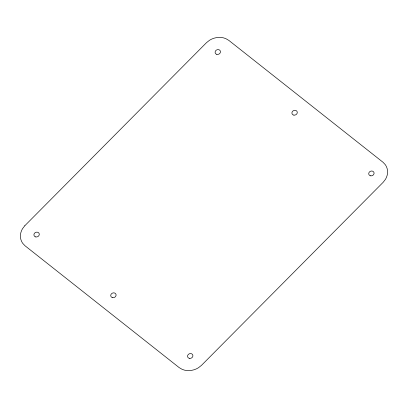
<?xml version="1.0" encoding="UTF-8"?>
<svg xmlns="http://www.w3.org/2000/svg" width="408" height="408" viewBox="0 0 408 408"><rect width="100%" height="100%" fill="white"/><g stroke="black" fill="none" stroke-linecap="round" stroke-linejoin="round"><path stroke-width="0.61" d="M24.832 225.706L22.501 228.704A16.514 14.285 -22.7 0 0 22.639 243.25L25.026 245.774L179.148 367.588L182.238 369.398A16.514 14.285 -22.7 0 0 198.441 367.761L201.491 365.339L383.168 182.294L385.499 179.296A16.514 14.285 -22.7 0 0 385.361 164.75L382.974 162.226L228.852 40.412L225.762 38.602A16.514 14.285 -22.7 0 0 209.559 40.239L206.509 42.662L24.832 225.706M35.695 236.926A2.744 2.377 -22.7 0 0 39.25 233.886A2.744 2.377 -22.7 0 0 34.858 232.881A2.744 2.377 -22.7 0 0 35.695 236.926M216.832 54.371A2.744 2.377 -22.7 0 0 220.437 51.377A2.744 2.377 -22.7 0 0 216.072 50.306A2.744 2.377 -22.7 0 0 216.832 54.371M370.724 175.843A2.744 2.377 -22.7 0 0 373.993 172.548A2.744 2.377 -22.7 0 0 369.48 171.921A2.744 2.377 -22.7 0 0 370.724 175.843M293.918 115.133A2.744 2.377 -22.7 0 0 297.187 111.838A2.744 2.377 -22.7 0 0 292.669 111.211A2.744 2.377 -22.7 0 0 293.918 115.133M112.736 297.677A2.744 2.377 -22.7 0 0 116.005 294.382A2.744 2.377 -22.7 0 0 111.491 293.755A2.744 2.377 -22.7 0 0 112.736 297.677M189.485 358.377A2.744 2.377 -22.7 0 0 192.831 355.144A2.744 2.377 -22.7 0 0 188.343 354.419A2.744 2.377 -22.7 0 0 189.485 358.377"/></g></svg>
